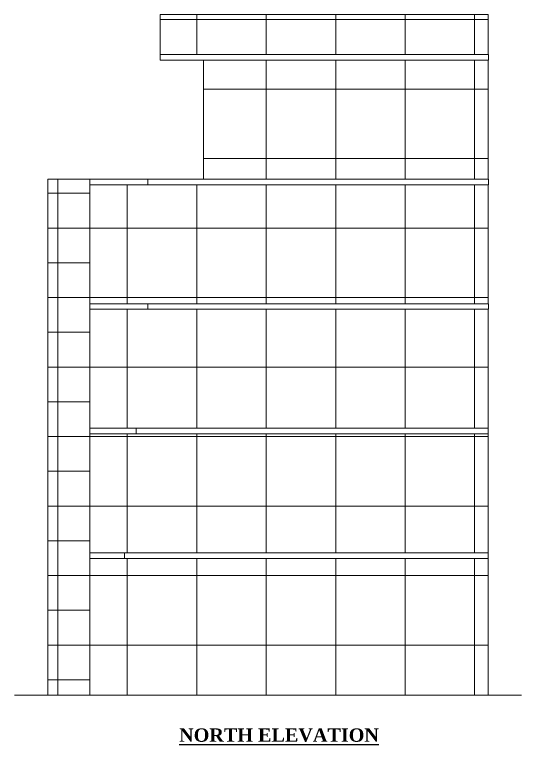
# Model space of a CAD drawing. Header units: inches. Extents: x 20273 to 41102, y -4696 to -1121.
# Drawn here: x 32211 to 32667, y -4589 to -3933 of the extents above; entities that cross this region are included whole.
import ezdxf

# ---------------------------------------------------------------- set-up
doc = ezdxf.new("R2010")
doc.units = ezdxf.units.IN
doc.header["$LTSCALE"] = 5
doc.header["$MEASUREMENT"] = 0
doc.layers.add('A-WALL', color=7, linetype='Continuous', lineweight=9)
doc.layers.add('TEXT', color=6, linetype='Continuous')
doc.styles.add('ordinary', font='times.ttf')

msp = doc.modelspace()

# ---------------------------------------------------------------- hatches: boundary and pattern name
at = {"layer": 'A-WALL', "ltscale": 5}
h = msp.add_hatch(dxfattribs=at)
h.set_pattern_fill('ANSI37', color=256, scale=500, angle=45)
h.paths.add_polyline_path([(32637.12, -4422.01), (32278.95, -4422.01), (32278.95, -4545.01), (32637.12, -4545.01)])
h.paths.add_polyline_path([(32637.12, -4310.01), (32278.95, -4310.01), (32278.95, -4417.01), (32637.12, -4417.01)])
h.paths.add_polyline_path([(32637.12, -4198.01), (32278.95, -4198.01), (32278.95, -4305.01), (32637.12, -4305.01)])
h.paths.add_polyline_path([(32637.12, -4086.01), (32278.95, -4086.01), (32278.95, -4193.01), (32637.12, -4193.01)])
h.paths.add_polyline_path([(32637.12, -3974.01), (32381.07, -3974.01), (32381.07, -4081.01), (32637.12, -4081.01)])
h.paths.add_polyline_path([(32637.12, -3933.01), (32342.07, -3933.01), (32342.07, -3969.01), (32637.12, -3969.01)])
h = msp.add_hatch(dxfattribs=at)
h.set_pattern_fill('ANSI37', color=256, scale=250, angle=45)
h.paths.add_polyline_path([(32278.95, -4193.01), (32278.95, -4081.01), (32241.14, -4081.01), (32241.14, -4086.01), (32241.14, -4193.01), (32241.14, -4305.01), (32241.14, -4417.01), (32241.14, -4545.01), (32278.95, -4545.01), (32278.95, -4417.01), (32278.95, -4305.01)])

# ---------------------------------------------------------------- linework, layer by layer
for p, q in [((32637.12, -3933.01), (32342.07, -3933.01)), ((32342.07, -3933.01), (32342.07, -3969.01)), ((32637.12, -3969.01), (32637.12, -3933.01)), ((32342.07, -3969.01), (32637.39, -3969.01)), ((32342.07, -3974.01), (32342.07, -3969.01)), ((32637.39, -3969.01), (32637.39, -3974.01)), ((32342.07, -3974.01), (32637.39, -3974.01)), ((32381.07, -4081.01), (32381.07, -3974.01)), ((32637.12, -4081.01), (32637.12, -3974.01)), ((32241.14, -4081.01), (32637.39, -4081.01)), ((32241.14, -4193.01), (32241.14, -4081.01)), ((32241.14, -4086.01), (32241.14, -4081.01)), ((32278.95, -4193.01), (32278.95, -4081.01)), ((32330.87, -4086.01), (32330.87, -4081.01)), ((32637.39, -4086.01), (32637.39, -4081.01)), ((32278.95, -4086.01), (32637.39, -4086.01)), ((32637.12, -4193.01), (32637.12, -4086.01)), ((32241.14, -4305.01), (32241.14, -4193.01)), ((32278.95, -4193.01), (32637.37, -4193.01)), ((32278.95, -4305.01), (32278.95, -4193.01)), ((32330.87, -4193.01), (32330.87, -4198.01)), ((32637.37, -4198.01), (32637.37, -4193.01)), ((32278.95, -4198.01), (32637.37, -4198.01)), ((32637.12, -4305.01), (32637.12, -4198.01)), ((32241.14, -4417.01), (32241.14, -4305.01)), ((32278.95, -4305.01), (32637.32, -4305.01)), ((32278.95, -4417.01), (32278.95, -4305.01)), ((32320.48, -4310.01), (32320.48, -4305.01)), ((32637.32, -4310.01), (32637.32, -4305.01)), ((32278.95, -4310.01), (32637.32, -4310.01)), ((32637.12, -4417.01), (32637.12, -4310.01)), ((32241.14, -4545.01), (32241.14, -4417.01)), ((32278.95, -4417.01), (32637.27, -4417.01)), ((32278.95, -4545.01), (32278.95, -4417.01)), ((32278.95, -4422.01), (32637.27, -4422.01)), ((32310.1, -4422.01), (32310.1, -4417.01)), ((32637.12, -4545.01), (32637.12, -4422.01)), ((32637.27, -4422.01), (32637.27, -4417.01)), ((32241.14, -4545.01), (32211.14, -4545.01)), ((32241.14, -4545.01), (32637.12, -4545.01)), ((32637.12, -4545.01), (32667.12, -4545.01))]:
    msp.add_line(p, q, dxfattribs=at)

# ---------------------------------------------------------------- texts
at = {"layer": 'TEXT', "insert": (32449.06, -4587.19), "char_height": 12, "width": 219.8151, "attachment_point": 8, "rotation": 359.99961, "style": 'ordinary'}
msp.add_mtext('{\\fTimes New Roman|b1|i0|c0|p18;\\LNORTH ELEVATION}', dxfattribs=at)

doc.saveas('drawing.dxf')
